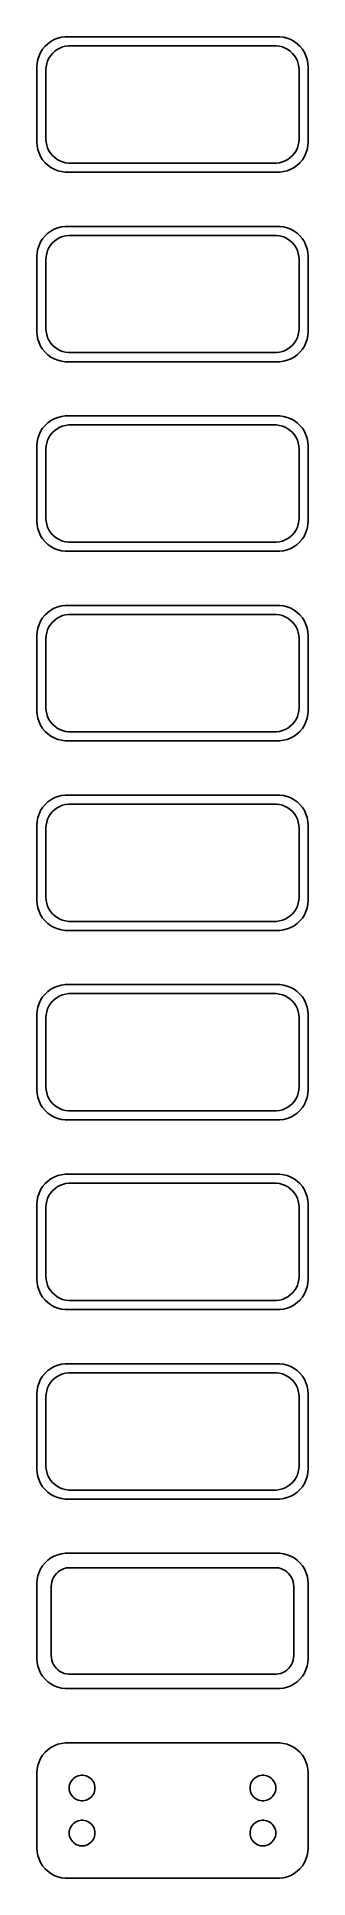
# Model space of a CAD drawing. Header units: metres. Extents: x -22 to 22, y 304 to 610.
import ezdxf

# ---------------------------------------------------------------- set-up
doc = ezdxf.new("R2010")
doc.units = ezdxf.units.M

msp = doc.modelspace()

# ---------------------------------------------------------------- linework, layer by layer
for p, q in [((-20.1791, 608.972), (-20.6871, 608.603)), ((-19.6289, 609.274), (-20.1791, 608.972)), ((-19.0451, 609.505), (-19.6289, 609.274)), ((-18.4369, 609.661), (-19.0451, 609.505)), ((-17.8139, 609.74), (-18.4369, 609.661)), ((17.8139, 609.74), (-17.8139, 609.74)), ((18.4369, 609.661), (17.8139, 609.74)), ((19.0451, 609.505), (18.4369, 609.661)), ((19.6289, 609.274), (19.0451, 609.505)), ((20.1791, 608.972), (19.6289, 609.274)), ((20.6871, 608.603), (20.1791, 608.972)), ((-22.3429, 605.993), (-22.4606, 605.377)), ((-22.1489, 606.591), (-22.3429, 605.993)), ((-21.8815, 607.159), (-22.1489, 606.591)), ((-21.5451, 607.689), (-21.8815, 607.159)), ((-21.1448, 608.173), (-21.5451, 607.689)), ((-20.6871, 608.603), (-21.1448, 608.173)), ((-20.7191, 605.722), (-20.5052, 606.177)), ((-20.5052, 606.177), (-20.2361, 606.601)), ((-20.2361, 606.601), (-19.9159, 606.988)), ((-19.9159, 606.988), (-19.5497, 607.332)), ((-19.5497, 607.332), (-19.1433, 607.627)), ((-19.1433, 607.627), (-18.7031, 607.869)), ((-18.7031, 607.869), (-18.2361, 608.054)), ((-18.2361, 608.054), (-17.7495, 608.179)), ((-17.7495, 608.179), (-17.2512, 608.242)), ((-17.2512, 608.242), (17.2512, 608.242)), ((17.2512, 608.242), (17.7495, 608.179)), ((17.7495, 608.179), (18.2361, 608.054)), ((18.2361, 608.054), (18.7031, 607.869)), ((18.7031, 607.869), (19.1433, 607.627)), ((19.1433, 607.627), (19.5497, 607.332)), ((19.5497, 607.332), (19.9159, 606.988)), ((19.9159, 606.988), (20.2361, 606.601)), ((20.2361, 606.601), (20.5052, 606.177)), ((20.5052, 606.177), (20.7191, 605.722)), ((21.1448, 608.173), (20.6871, 608.603)), ((21.5451, 607.689), (21.1448, 608.173)), ((21.8815, 607.159), (21.5451, 607.689)), ((22.1489, 606.591), (21.8815, 607.159)), ((22.3429, 605.993), (22.1489, 606.591)), ((22.4606, 605.377), (22.3429, 605.993)), ((-22.4606, 605.377), (-22.5, 604.75)), ((-22.5, 604.75), (-22.5, 592.25)), ((-21, 604.25), (-20.9684, 604.751)), ((-21, 592.75), (-21, 604.25)), ((-20.9684, 604.751), (-20.8743, 605.245)), ((-20.8743, 605.245), (-20.7191, 605.722)), ((20.7191, 605.722), (20.8743, 605.245)), ((20.8743, 605.245), (20.9684, 604.751)), ((20.9684, 604.751), (21, 604.25)), ((21, 604.25), (21, 592.75)), ((22.5, 604.75), (22.4606, 605.377)), ((22.5, 592.25), (22.5, 604.75)), ((-22.5, 592.25), (-22.4606, 591.623)), ((-22.4606, 591.623), (-22.3429, 591.007)), ((-22.3429, 591.007), (-22.1489, 590.409)), ((-20.9684, 592.249), (-21, 592.75)), ((-20.8743, 591.755), (-20.9684, 592.249)), ((-20.7191, 591.278), (-20.8743, 591.755)), ((-20.5052, 590.823), (-20.7191, 591.278)), ((-20.2361, 590.399), (-20.5052, 590.823)), ((20.5052, 590.823), (20.2361, 590.399)), ((20.7191, 591.278), (20.5052, 590.823)), ((20.8743, 591.755), (20.7191, 591.278)), ((20.9684, 592.249), (20.8743, 591.755)), ((21, 592.75), (20.9684, 592.249)), ((22.1489, 590.409), (22.3429, 591.007)), ((22.3429, 591.007), (22.4606, 591.623)), ((22.4606, 591.623), (22.5, 592.25)), ((-22.1489, 590.409), (-21.8815, 589.841)), ((-21.8815, 589.841), (-21.5451, 589.311)), ((-21.5451, 589.311), (-21.1448, 588.827)), ((-21.1448, 588.827), (-20.6871, 588.397)), ((-20.6871, 588.397), (-20.1791, 588.028)), ((-19.9159, 590.012), (-20.2361, 590.399)), ((-20.1791, 588.028), (-19.6289, 587.726)), ((-19.5497, 589.668), (-19.9159, 590.012)), ((-19.6289, 587.726), (-19.0451, 587.495)), ((-19.1433, 589.373), (-19.5497, 589.668)), ((-18.7031, 589.131), (-19.1433, 589.373)), ((-19.0451, 587.495), (-18.4369, 587.339)), ((-18.2361, 588.946), (-18.7031, 589.131)), ((-17.7495, 588.821), (-18.2361, 588.946)), ((-17.2512, 588.758), (-17.7495, 588.821)), ((17.2512, 588.758), (-17.2512, 588.758)), ((17.7495, 588.821), (17.2512, 588.758)), ((18.2361, 588.946), (17.7495, 588.821)), ((18.7031, 589.131), (18.2361, 588.946)), ((18.4369, 587.339), (19.0451, 587.495)), ((19.1433, 589.373), (18.7031, 589.131)), ((19.0451, 587.495), (19.6289, 587.726)), ((19.5497, 589.668), (19.1433, 589.373)), ((19.9159, 590.012), (19.5497, 589.668)), ((19.6289, 587.726), (20.1791, 588.028)), ((20.2361, 590.399), (19.9159, 590.012)), ((20.1791, 588.028), (20.6871, 588.397)), ((20.6871, 588.397), (21.1448, 588.827)), ((21.1448, 588.827), (21.5451, 589.311)), ((21.5451, 589.311), (21.8815, 589.841)), ((21.8815, 589.841), (22.1489, 590.409)), ((-18.4369, 587.339), (-17.8139, 587.26)), ((-17.8139, 587.26), (17.8139, 587.26)), ((17.8139, 587.26), (18.4369, 587.339)), ((-21.8815, 575.659), (-22.1489, 575.091)), ((-21.5451, 576.189), (-21.8815, 575.659)), ((-21.1448, 576.673), (-21.5451, 576.189)), ((-20.6871, 577.103), (-21.1448, 576.673)), ((-20.1791, 577.472), (-20.6871, 577.103)), ((-20.2361, 575.101), (-19.9159, 575.488)), ((-19.6289, 577.774), (-20.1791, 577.472)), ((-19.9159, 575.488), (-19.5497, 575.832)), ((-19.0451, 578.005), (-19.6289, 577.774)), ((-19.5497, 575.832), (-19.1433, 576.127)), ((-19.1433, 576.127), (-18.7031, 576.369)), ((-18.4369, 578.161), (-19.0451, 578.005)), ((-18.7031, 576.369), (-18.2361, 576.554)), ((-17.8139, 578.24), (-18.4369, 578.161)), ((-18.2361, 576.554), (-17.7495, 576.679)), ((17.8139, 578.24), (-17.8139, 578.24)), ((-17.7495, 576.679), (-17.2512, 576.742)), ((-17.2512, 576.742), (17.2512, 576.742)), ((17.2512, 576.742), (17.7495, 576.679)), ((17.7495, 576.679), (18.2361, 576.554)), ((18.4369, 578.161), (17.8139, 578.24)), ((18.2361, 576.554), (18.7031, 576.369)), ((19.0451, 578.005), (18.4369, 578.161)), ((18.7031, 576.369), (19.1433, 576.127)), ((19.6289, 577.774), (19.0451, 578.005)), ((19.1433, 576.127), (19.5497, 575.832)), ((19.5497, 575.832), (19.9159, 575.488)), ((20.1791, 577.472), (19.6289, 577.774)), ((19.9159, 575.488), (20.2361, 575.101)), ((20.6871, 577.103), (20.1791, 577.472)), ((21.1448, 576.673), (20.6871, 577.103)), ((21.5451, 576.189), (21.1448, 576.673)), ((21.8815, 575.659), (21.5451, 576.189)), ((22.1489, 575.091), (21.8815, 575.659)), ((-22.4606, 573.877), (-22.5, 573.25)), ((-22.5, 573.25), (-22.5, 560.75)), ((-22.3429, 574.493), (-22.4606, 573.877)), ((-22.1489, 575.091), (-22.3429, 574.493)), ((-21, 572.75), (-20.9684, 573.251)), ((-21, 561.25), (-21, 572.75)), ((-20.9684, 573.251), (-20.8743, 573.745)), ((-20.8743, 573.745), (-20.7191, 574.222)), ((-20.7191, 574.222), (-20.5052, 574.677)), ((-20.5052, 574.677), (-20.2361, 575.101)), ((20.2361, 575.101), (20.5052, 574.677)), ((20.5052, 574.677), (20.7191, 574.222)), ((20.7191, 574.222), (20.8743, 573.745)), ((20.8743, 573.745), (20.9684, 573.251)), ((20.9684, 573.251), (21, 572.75)), ((21, 572.75), (21, 561.25)), ((22.3429, 574.493), (22.1489, 575.091)), ((22.4606, 573.877), (22.3429, 574.493)), ((22.5, 573.25), (22.4606, 573.877)), ((22.5, 560.75), (22.5, 573.25)), ((-22.5, 560.75), (-22.4606, 560.123)), ((-22.4606, 560.123), (-22.3429, 559.507)), ((-20.9684, 560.749), (-21, 561.25)), ((-20.8743, 560.255), (-20.9684, 560.749)), ((-20.7191, 559.778), (-20.8743, 560.255)), ((20.8743, 560.255), (20.7191, 559.778)), ((20.9684, 560.749), (20.8743, 560.255)), ((21, 561.25), (20.9684, 560.749)), ((22.3429, 559.507), (22.4606, 560.123)), ((22.4606, 560.123), (22.5, 560.75)), ((-22.3429, 559.507), (-22.1489, 558.909)), ((-22.1489, 558.909), (-21.8815, 558.341)), ((-21.8815, 558.341), (-21.5451, 557.811)), ((-21.5451, 557.811), (-21.1448, 557.327)), ((-21.1448, 557.327), (-20.6871, 556.897)), ((-20.5052, 559.323), (-20.7191, 559.778)), ((-20.6871, 556.897), (-20.1791, 556.528)), ((-20.2361, 558.899), (-20.5052, 559.323)), ((-19.9159, 558.512), (-20.2361, 558.899)), ((-19.5497, 558.168), (-19.9159, 558.512)), ((-19.1433, 557.873), (-19.5497, 558.168)), ((-18.7031, 557.631), (-19.1433, 557.873)), ((-18.2361, 557.446), (-18.7031, 557.631)), ((-17.7495, 557.321), (-18.2361, 557.446)), ((-17.2512, 557.258), (-17.7495, 557.321)), ((17.2512, 557.258), (-17.2512, 557.258)), ((17.7495, 557.321), (17.2512, 557.258)), ((18.2361, 557.446), (17.7495, 557.321)), ((18.7031, 557.631), (18.2361, 557.446)), ((19.1433, 557.873), (18.7031, 557.631)), ((19.5497, 558.168), (19.1433, 557.873)), ((19.9159, 558.512), (19.5497, 558.168)), ((20.2361, 558.899), (19.9159, 558.512)), ((20.1791, 556.528), (20.6871, 556.897)), ((20.5052, 559.323), (20.2361, 558.899)), ((20.7191, 559.778), (20.5052, 559.323)), ((20.6871, 556.897), (21.1448, 557.327)), ((21.1448, 557.327), (21.5451, 557.811)), ((21.5451, 557.811), (21.8815, 558.341)), ((21.8815, 558.341), (22.1489, 558.909)), ((22.1489, 558.909), (22.3429, 559.507)), ((-20.1791, 556.528), (-19.6289, 556.226)), ((-19.6289, 556.226), (-19.0451, 555.995)), ((-19.0451, 555.995), (-18.4369, 555.839)), ((-18.4369, 555.839), (-17.8139, 555.76)), ((-17.8139, 555.76), (17.8139, 555.76)), ((17.8139, 555.76), (18.4369, 555.839)), ((18.4369, 555.839), (19.0451, 555.995)), ((19.0451, 555.995), (19.6289, 556.226)), ((19.6289, 556.226), (20.1791, 556.528)), ((-21.5451, 544.689), (-21.8815, 544.159)), ((-21.1448, 545.173), (-21.5451, 544.689)), ((-20.6871, 545.603), (-21.1448, 545.173)), ((-20.1791, 545.972), (-20.6871, 545.603)), ((-19.6289, 546.274), (-20.1791, 545.972)), ((-19.0451, 546.505), (-19.6289, 546.274)), ((-19.1433, 544.627), (-18.7031, 544.869)), ((-18.4369, 546.661), (-19.0451, 546.505)), ((-18.7031, 544.869), (-18.2361, 545.054)), ((-17.8139, 546.74), (-18.4369, 546.661)), ((-18.2361, 545.054), (-17.7495, 545.179)), ((17.8139, 546.74), (-17.8139, 546.74)), ((-17.7495, 545.179), (-17.2512, 545.242)), ((-17.2512, 545.242), (17.2512, 545.242)), ((17.2512, 545.242), (17.7495, 545.179)), ((17.7495, 545.179), (18.2361, 545.054)), ((18.4369, 546.661), (17.8139, 546.74)), ((18.2361, 545.054), (18.7031, 544.869)), ((19.0451, 546.505), (18.4369, 546.661)), ((18.7031, 544.869), (19.1433, 544.627)), ((19.6289, 546.274), (19.0451, 546.505)), ((20.1791, 545.972), (19.6289, 546.274)), ((20.6871, 545.603), (20.1791, 545.972)), ((21.1448, 545.173), (20.6871, 545.603)), ((21.5451, 544.689), (21.1448, 545.173)), ((21.8815, 544.159), (21.5451, 544.689)), ((-22.4606, 542.377), (-22.5, 541.75)), ((-22.5, 541.75), (-22.5, 529.25)), ((-22.3429, 542.993), (-22.4606, 542.377)), ((-22.1489, 543.591), (-22.3429, 542.993)), ((-21.8815, 544.159), (-22.1489, 543.591)), ((-21, 541.25), (-20.9684, 541.751)), ((-20.9684, 541.751), (-20.8743, 542.245)), ((-20.8743, 542.245), (-20.7191, 542.722)), ((-20.7191, 542.722), (-20.5052, 543.177)), ((-20.5052, 543.177), (-20.2361, 543.601)), ((-20.2361, 543.601), (-19.9159, 543.988)), ((-19.9159, 543.988), (-19.5497, 544.332)), ((-19.5497, 544.332), (-19.1433, 544.627)), ((19.1433, 544.627), (19.5497, 544.332)), ((19.5497, 544.332), (19.9159, 543.988)), ((19.9159, 543.988), (20.2361, 543.601)), ((20.2361, 543.601), (20.5052, 543.177)), ((20.5052, 543.177), (20.7191, 542.722)), ((20.7191, 542.722), (20.8743, 542.245)), ((20.8743, 542.245), (20.9684, 541.751)), ((20.9684, 541.751), (21, 541.25)), ((22.1489, 543.591), (21.8815, 544.159)), ((22.3429, 542.993), (22.1489, 543.591)), ((22.4606, 542.377), (22.3429, 542.993)), ((22.5, 541.75), (22.4606, 542.377)), ((22.5, 529.25), (22.5, 541.75)), ((-21, 529.75), (-21, 541.25)), ((21, 541.25), (21, 529.75)), ((-20.9684, 529.249), (-21, 529.75)), ((21, 529.75), (20.9684, 529.249)), ((-22.5, 529.25), (-22.4606, 528.623)), ((-22.4606, 528.623), (-22.3429, 528.007)), ((-22.3429, 528.007), (-22.1489, 527.409)), ((-22.1489, 527.409), (-21.8815, 526.841)), ((-21.8815, 526.841), (-21.5451, 526.311)), ((-21.5451, 526.311), (-21.1448, 525.827)), ((-20.8743, 528.755), (-20.9684, 529.249)), ((-20.7191, 528.278), (-20.8743, 528.755)), ((-20.5052, 527.823), (-20.7191, 528.278)), ((-20.2361, 527.399), (-20.5052, 527.823)), ((-19.9159, 527.012), (-20.2361, 527.399)), ((-19.5497, 526.668), (-19.9159, 527.012)), ((-19.1433, 526.373), (-19.5497, 526.668)), ((-18.7031, 526.131), (-19.1433, 526.373)), ((19.1433, 526.373), (18.7031, 526.131)), ((19.5497, 526.668), (19.1433, 526.373)), ((19.9159, 527.012), (19.5497, 526.668)), ((20.2361, 527.399), (19.9159, 527.012)), ((20.5052, 527.823), (20.2361, 527.399)), ((20.7191, 528.278), (20.5052, 527.823)), ((20.8743, 528.755), (20.7191, 528.278)), ((20.9684, 529.249), (20.8743, 528.755)), ((21.1448, 525.827), (21.5451, 526.311)), ((21.5451, 526.311), (21.8815, 526.841)), ((21.8815, 526.841), (22.1489, 527.409)), ((22.1489, 527.409), (22.3429, 528.007)), ((22.3429, 528.007), (22.4606, 528.623)), ((22.4606, 528.623), (22.5, 529.25)), ((-21.1448, 525.827), (-20.6871, 525.397)), ((-20.6871, 525.397), (-20.1791, 525.028)), ((-20.1791, 525.028), (-19.6289, 524.726)), ((-19.6289, 524.726), (-19.0451, 524.495)), ((-19.0451, 524.495), (-18.4369, 524.339)), ((-18.2361, 525.946), (-18.7031, 526.131)), ((-18.4369, 524.339), (-17.8139, 524.26)), ((-17.7495, 525.821), (-18.2361, 525.946)), ((-17.8139, 524.26), (17.8139, 524.26)), ((-17.2512, 525.758), (-17.7495, 525.821)), ((17.2512, 525.758), (-17.2512, 525.758)), ((17.7495, 525.821), (17.2512, 525.758)), ((18.2361, 525.946), (17.7495, 525.821)), ((17.8139, 524.26), (18.4369, 524.339)), ((18.7031, 526.131), (18.2361, 525.946)), ((18.4369, 524.339), (19.0451, 524.495)), ((19.0451, 524.495), (19.6289, 524.726)), ((19.6289, 524.726), (20.1791, 525.028)), ((20.1791, 525.028), (20.6871, 525.397)), ((20.6871, 525.397), (21.1448, 525.827)), ((-20.6871, 514.103), (-21.1448, 513.673)), ((-20.1791, 514.472), (-20.6871, 514.103)), ((-19.6289, 514.774), (-20.1791, 514.472)), ((-19.0451, 515.005), (-19.6289, 514.774)), ((-18.4369, 515.161), (-19.0451, 515.005)), ((-17.8139, 515.24), (-18.4369, 515.161)), ((17.8139, 515.24), (-17.8139, 515.24)), ((18.4369, 515.161), (17.8139, 515.24)), ((19.0451, 515.005), (18.4369, 515.161)), ((19.6289, 514.774), (19.0451, 515.005)), ((20.1791, 514.472), (19.6289, 514.774)), ((20.6871, 514.103), (20.1791, 514.472)), ((21.1448, 513.673), (20.6871, 514.103)), ((-22.3429, 511.493), (-22.4606, 510.877)), ((-22.1489, 512.091), (-22.3429, 511.493)), ((-21.8815, 512.659), (-22.1489, 512.091)), ((-21.5451, 513.189), (-21.8815, 512.659)), ((-21.1448, 513.673), (-21.5451, 513.189)), ((-20.8743, 510.745), (-20.7191, 511.222)), ((-20.7191, 511.222), (-20.5052, 511.677)), ((-20.5052, 511.677), (-20.2361, 512.101)), ((-20.2361, 512.101), (-19.9159, 512.488)), ((-19.9159, 512.488), (-19.5497, 512.832)), ((-19.5497, 512.832), (-19.1433, 513.127)), ((-19.1433, 513.127), (-18.7031, 513.369)), ((-18.7031, 513.369), (-18.2361, 513.554)), ((-18.2361, 513.554), (-17.7495, 513.679)), ((-17.7495, 513.679), (-17.2512, 513.742)), ((-17.2512, 513.742), (17.2512, 513.742)), ((17.2512, 513.742), (17.7495, 513.679)), ((17.7495, 513.679), (18.2361, 513.554)), ((18.2361, 513.554), (18.7031, 513.369)), ((18.7031, 513.369), (19.1433, 513.127)), ((19.1433, 513.127), (19.5497, 512.832)), ((19.5497, 512.832), (19.9159, 512.488)), ((19.9159, 512.488), (20.2361, 512.101)), ((20.2361, 512.101), (20.5052, 511.677)), ((20.5052, 511.677), (20.7191, 511.222)), ((20.7191, 511.222), (20.8743, 510.745)), ((21.5451, 513.189), (21.1448, 513.673)), ((21.8815, 512.659), (21.5451, 513.189)), ((22.1489, 512.091), (21.8815, 512.659)), ((22.3429, 511.493), (22.1489, 512.091)), ((22.4606, 510.877), (22.3429, 511.493)), ((-22.4606, 510.877), (-22.5, 510.25)), ((-22.5, 510.25), (-22.5, 497.75)), ((-21, 509.75), (-20.9684, 510.251)), ((-21, 498.25), (-21, 509.75)), ((-20.9684, 510.251), (-20.8743, 510.745)), ((20.8743, 510.745), (20.9684, 510.251)), ((20.9684, 510.251), (21, 509.75)), ((21, 509.75), (21, 498.25)), ((22.5, 510.25), (22.4606, 510.877)), ((22.5, 497.75), (22.5, 510.25)), ((-22.5, 497.75), (-22.4606, 497.123)), ((-22.4606, 497.123), (-22.3429, 496.507)), ((-22.3429, 496.507), (-22.1489, 495.909)), ((-22.1489, 495.909), (-21.8815, 495.341)), ((-20.9684, 497.749), (-21, 498.25)), ((-20.8743, 497.255), (-20.9684, 497.749)), ((-20.7191, 496.778), (-20.8743, 497.255)), ((-20.5052, 496.323), (-20.7191, 496.778)), ((-20.2361, 495.899), (-20.5052, 496.323)), ((-19.9159, 495.512), (-20.2361, 495.899)), ((20.2361, 495.899), (19.9159, 495.512)), ((20.5052, 496.323), (20.2361, 495.899)), ((20.7191, 496.778), (20.5052, 496.323)), ((20.8743, 497.255), (20.7191, 496.778)), ((20.9684, 497.749), (20.8743, 497.255)), ((21, 498.25), (20.9684, 497.749)), ((21.8815, 495.341), (22.1489, 495.909)), ((22.1489, 495.909), (22.3429, 496.507)), ((22.3429, 496.507), (22.4606, 497.123)), ((22.4606, 497.123), (22.5, 497.75)), ((-21.8815, 495.341), (-21.5451, 494.811)), ((-21.5451, 494.811), (-21.1448, 494.327)), ((-21.1448, 494.327), (-20.6871, 493.897)), ((-20.6871, 493.897), (-20.1791, 493.528)), ((-20.1791, 493.528), (-19.6289, 493.226)), ((-19.5497, 495.168), (-19.9159, 495.512)), ((-19.6289, 493.226), (-19.0451, 492.995)), ((-19.1433, 494.873), (-19.5497, 495.168)), ((-18.7031, 494.631), (-19.1433, 494.873)), ((-19.0451, 492.995), (-18.4369, 492.839)), ((-18.2361, 494.446), (-18.7031, 494.631)), ((-18.4369, 492.839), (-17.8139, 492.76)), ((-17.7495, 494.321), (-18.2361, 494.446)), ((-17.8139, 492.76), (17.8139, 492.76)), ((-17.2512, 494.258), (-17.7495, 494.321)), ((17.2512, 494.258), (-17.2512, 494.258)), ((17.7495, 494.321), (17.2512, 494.258)), ((18.2361, 494.446), (17.7495, 494.321)), ((17.8139, 492.76), (18.4369, 492.839)), ((18.7031, 494.631), (18.2361, 494.446)), ((18.4369, 492.839), (19.0451, 492.995)), ((19.1433, 494.873), (18.7031, 494.631)), ((19.0451, 492.995), (19.6289, 493.226)), ((19.5497, 495.168), (19.1433, 494.873)), ((19.9159, 495.512), (19.5497, 495.168)), ((19.6289, 493.226), (20.1791, 493.528)), ((20.1791, 493.528), (20.6871, 493.897)), ((20.6871, 493.897), (21.1448, 494.327)), ((21.1448, 494.327), (21.5451, 494.811)), ((21.5451, 494.811), (21.8815, 495.341)), ((-19.0451, 483.505), (-19.6289, 483.274)), ((-18.4369, 483.661), (-19.0451, 483.505)), ((-17.8139, 483.74), (-18.4369, 483.661)), ((17.8139, 483.74), (-17.8139, 483.74)), ((18.4369, 483.661), (17.8139, 483.74)), ((19.0451, 483.505), (18.4369, 483.661)), ((19.6289, 483.274), (19.0451, 483.505)), ((-22.1489, 480.591), (-22.3429, 479.993)), ((-21.8815, 481.159), (-22.1489, 480.591)), ((-21.5451, 481.689), (-21.8815, 481.159)), ((-21.1448, 482.173), (-21.5451, 481.689)), ((-20.6871, 482.603), (-21.1448, 482.173)), ((-20.1791, 482.972), (-20.6871, 482.603)), ((-20.5052, 480.177), (-20.2361, 480.601)), ((-20.2361, 480.601), (-19.9159, 480.988)), ((-19.6289, 483.274), (-20.1791, 482.972)), ((-19.9159, 480.988), (-19.5497, 481.332)), ((-19.5497, 481.332), (-19.1433, 481.627)), ((-19.1433, 481.627), (-18.7031, 481.869)), ((-18.7031, 481.869), (-18.2361, 482.054)), ((-18.2361, 482.054), (-17.7495, 482.179)), ((-17.7495, 482.179), (-17.2512, 482.242)), ((-17.2512, 482.242), (17.2512, 482.242)), ((17.2512, 482.242), (17.7495, 482.179)), ((17.7495, 482.179), (18.2361, 482.054)), ((18.2361, 482.054), (18.7031, 481.869)), ((18.7031, 481.869), (19.1433, 481.627)), ((19.1433, 481.627), (19.5497, 481.332)), ((19.5497, 481.332), (19.9159, 480.988)), ((20.1791, 482.972), (19.6289, 483.274)), ((19.9159, 480.988), (20.2361, 480.601)), ((20.6871, 482.603), (20.1791, 482.972)), ((20.2361, 480.601), (20.5052, 480.177)), ((21.1448, 482.173), (20.6871, 482.603)), ((21.5451, 481.689), (21.1448, 482.173)), ((21.8815, 481.159), (21.5451, 481.689)), ((22.1489, 480.591), (21.8815, 481.159)), ((22.3429, 479.993), (22.1489, 480.591)), ((-22.4606, 479.377), (-22.5, 478.75)), ((-22.5, 478.75), (-22.5, 466.25)), ((-22.3429, 479.993), (-22.4606, 479.377)), ((-21, 478.25), (-20.9684, 478.751)), ((-21, 466.75), (-21, 478.25)), ((-20.9684, 478.751), (-20.8743, 479.245)), ((-20.8743, 479.245), (-20.7191, 479.722)), ((-20.7191, 479.722), (-20.5052, 480.177)), ((20.5052, 480.177), (20.7191, 479.722)), ((20.7191, 479.722), (20.8743, 479.245)), ((20.8743, 479.245), (20.9684, 478.751)), ((20.9684, 478.751), (21, 478.25)), ((21, 478.25), (21, 466.75)), ((22.4606, 479.377), (22.3429, 479.993)), ((22.5, 478.75), (22.4606, 479.377)), ((22.5, 466.25), (22.5, 478.75)), ((-22.5, 466.25), (-22.4606, 465.623)), ((-22.4606, 465.623), (-22.3429, 465.007)), ((-20.9684, 466.249), (-21, 466.75)), ((-20.8743, 465.755), (-20.9684, 466.249)), ((-20.7191, 465.278), (-20.8743, 465.755)), ((-20.5052, 464.823), (-20.7191, 465.278)), ((20.7191, 465.278), (20.5052, 464.823)), ((20.8743, 465.755), (20.7191, 465.278)), ((20.9684, 466.249), (20.8743, 465.755)), ((21, 466.75), (20.9684, 466.249)), ((22.3429, 465.007), (22.4606, 465.623)), ((22.4606, 465.623), (22.5, 466.25)), ((-22.3429, 465.007), (-22.1489, 464.409)), ((-22.1489, 464.409), (-21.8815, 463.841)), ((-21.8815, 463.841), (-21.5451, 463.311)), ((-21.5451, 463.311), (-21.1448, 462.827)), ((-21.1448, 462.827), (-20.6871, 462.397)), ((-20.6871, 462.397), (-20.1791, 462.028)), ((-20.2361, 464.399), (-20.5052, 464.823)), ((-19.9159, 464.012), (-20.2361, 464.399)), ((-19.5497, 463.668), (-19.9159, 464.012)), ((-19.1433, 463.373), (-19.5497, 463.668)), ((-18.7031, 463.131), (-19.1433, 463.373)), ((-18.2361, 462.946), (-18.7031, 463.131)), ((-17.7495, 462.821), (-18.2361, 462.946)), ((-17.2512, 462.758), (-17.7495, 462.821)), ((17.2512, 462.758), (-17.2512, 462.758)), ((17.7495, 462.821), (17.2512, 462.758)), ((18.2361, 462.946), (17.7495, 462.821)), ((18.7031, 463.131), (18.2361, 462.946)), ((19.1433, 463.373), (18.7031, 463.131)), ((19.5497, 463.668), (19.1433, 463.373)), ((19.9159, 464.012), (19.5497, 463.668)), ((20.2361, 464.399), (19.9159, 464.012)), ((20.1791, 462.028), (20.6871, 462.397)), ((20.5052, 464.823), (20.2361, 464.399)), ((20.6871, 462.397), (21.1448, 462.827)), ((21.1448, 462.827), (21.5451, 463.311)), ((21.5451, 463.311), (21.8815, 463.841)), ((21.8815, 463.841), (22.1489, 464.409)), ((22.1489, 464.409), (22.3429, 465.007)), ((-20.1791, 462.028), (-19.6289, 461.726)), ((-19.6289, 461.726), (-19.0451, 461.495)), ((-19.0451, 461.495), (-18.4369, 461.339)), ((-18.4369, 461.339), (-17.8139, 461.26)), ((-17.8139, 461.26), (17.8139, 461.26)), ((17.8139, 461.26), (18.4369, 461.339)), ((18.4369, 461.339), (19.0451, 461.495)), ((19.0451, 461.495), (19.6289, 461.726)), ((19.6289, 461.726), (20.1791, 462.028)), ((-21.5451, 450.189), (-21.8815, 449.659)), ((-21.1448, 450.673), (-21.5451, 450.189)), ((-20.6871, 451.103), (-21.1448, 450.673)), ((-20.1791, 451.472), (-20.6871, 451.103)), ((-19.6289, 451.774), (-20.1791, 451.472)), ((-19.9159, 449.488), (-19.5497, 449.832)), ((-19.0451, 452.005), (-19.6289, 451.774)), ((-19.5497, 449.832), (-19.1433, 450.127)), ((-19.1433, 450.127), (-18.7031, 450.369)), ((-18.4369, 452.161), (-19.0451, 452.005)), ((-18.7031, 450.369), (-18.2361, 450.554)), ((-17.8139, 452.24), (-18.4369, 452.161)), ((-18.2361, 450.554), (-17.7495, 450.679)), ((17.8139, 452.24), (-17.8139, 452.24)), ((-17.7495, 450.679), (-17.2512, 450.742)), ((-17.2512, 450.742), (17.2512, 450.742)), ((17.2512, 450.742), (17.7495, 450.679)), ((17.7495, 450.679), (18.2361, 450.554)), ((18.4369, 452.161), (17.8139, 452.24)), ((18.2361, 450.554), (18.7031, 450.369)), ((19.0451, 452.005), (18.4369, 452.161)), ((18.7031, 450.369), (19.1433, 450.127)), ((19.6289, 451.774), (19.0451, 452.005)), ((19.1433, 450.127), (19.5497, 449.832)), ((19.5497, 449.832), (19.9159, 449.488)), ((20.1791, 451.472), (19.6289, 451.774)), ((20.6871, 451.103), (20.1791, 451.472)), ((21.1448, 450.673), (20.6871, 451.103)), ((21.5451, 450.189), (21.1448, 450.673)), ((21.8815, 449.659), (21.5451, 450.189)), ((-22.4606, 447.877), (-22.5, 447.25)), ((-22.5, 447.25), (-22.5, 434.75)), ((-22.3429, 448.493), (-22.4606, 447.877)), ((-22.1489, 449.091), (-22.3429, 448.493)), ((-21.8815, 449.659), (-22.1489, 449.091)), ((-21, 446.75), (-20.9684, 447.251)), ((-21, 435.25), (-21, 446.75)), ((-20.9684, 447.251), (-20.8743, 447.745)), ((-20.8743, 447.745), (-20.7191, 448.222)), ((-20.7191, 448.222), (-20.5052, 448.677)), ((-20.5052, 448.677), (-20.2361, 449.101)), ((-20.2361, 449.101), (-19.9159, 449.488)), ((19.9159, 449.488), (20.2361, 449.101)), ((20.2361, 449.101), (20.5052, 448.677)), ((20.5052, 448.677), (20.7191, 448.222)), ((20.7191, 448.222), (20.8743, 447.745)), ((20.8743, 447.745), (20.9684, 447.251)), ((20.9684, 447.251), (21, 446.75)), ((21, 446.75), (21, 435.25)), ((22.1489, 449.091), (21.8815, 449.659)), ((22.3429, 448.493), (22.1489, 449.091)), ((22.4606, 447.877), (22.3429, 448.493)), ((22.5, 447.25), (22.4606, 447.877)), ((22.5, 434.75), (22.5, 447.25)), ((-22.5, 434.75), (-22.4606, 434.123)), ((-20.9684, 434.749), (-21, 435.25)), ((-20.8743, 434.255), (-20.9684, 434.749)), ((20.9684, 434.749), (20.8743, 434.255)), ((21, 435.25), (20.9684, 434.749)), ((22.4606, 434.123), (22.5, 434.75)), ((-22.4606, 434.123), (-22.3429, 433.507)), ((-22.3429, 433.507), (-22.1489, 432.909)), ((-22.1489, 432.909), (-21.8815, 432.341)), ((-21.8815, 432.341), (-21.5451, 431.811)), ((-21.5451, 431.811), (-21.1448, 431.327)), ((-20.7191, 433.778), (-20.8743, 434.255)), ((-20.5052, 433.323), (-20.7191, 433.778)), ((-20.2361, 432.899), (-20.5052, 433.323)), ((-19.9159, 432.512), (-20.2361, 432.899)), ((-19.5497, 432.168), (-19.9159, 432.512)), ((-19.1433, 431.873), (-19.5497, 432.168)), ((-18.7031, 431.631), (-19.1433, 431.873)), ((-18.2361, 431.446), (-18.7031, 431.631)), ((-17.7495, 431.321), (-18.2361, 431.446)), ((18.2361, 431.446), (17.7495, 431.321)), ((18.7031, 431.631), (18.2361, 431.446)), ((19.1433, 431.873), (18.7031, 431.631)), ((19.5497, 432.168), (19.1433, 431.873)), ((19.9159, 432.512), (19.5497, 432.168)), ((20.2361, 432.899), (19.9159, 432.512)), ((20.5052, 433.323), (20.2361, 432.899)), ((20.7191, 433.778), (20.5052, 433.323)), ((20.8743, 434.255), (20.7191, 433.778)), ((21.1448, 431.327), (21.5451, 431.811)), ((21.5451, 431.811), (21.8815, 432.341)), ((21.8815, 432.341), (22.1489, 432.909)), ((22.1489, 432.909), (22.3429, 433.507)), ((22.3429, 433.507), (22.4606, 434.123)), ((-21.1448, 431.327), (-20.6871, 430.897)), ((-20.6871, 430.897), (-20.1791, 430.528)), ((-20.1791, 430.528), (-19.6289, 430.226)), ((-19.6289, 430.226), (-19.0451, 429.995)), ((-19.0451, 429.995), (-18.4369, 429.839)), ((-18.4369, 429.839), (-17.8139, 429.76)), ((-17.8139, 429.76), (17.8139, 429.76)), ((-17.2512, 431.258), (-17.7495, 431.321)), ((17.2512, 431.258), (-17.2512, 431.258)), ((17.7495, 431.321), (17.2512, 431.258)), ((17.8139, 429.76), (18.4369, 429.839)), ((18.4369, 429.839), (19.0451, 429.995)), ((19.0451, 429.995), (19.6289, 430.226)), ((19.6289, 430.226), (20.1791, 430.528)), ((20.1791, 430.528), (20.6871, 430.897)), ((20.6871, 430.897), (21.1448, 431.327)), ((-20.6871, 419.603), (-21.1448, 419.173)), ((-20.1791, 419.972), (-20.6871, 419.603)), ((-19.6289, 420.274), (-20.1791, 419.972)), ((-19.0451, 420.505), (-19.6289, 420.274)), ((-18.4369, 420.661), (-19.0451, 420.505)), ((-17.8139, 420.74), (-18.4369, 420.661)), ((17.8139, 420.74), (-17.8139, 420.74)), ((-17.7495, 419.179), (-17.2512, 419.242)), ((-17.2512, 419.242), (17.2512, 419.242)), ((17.2512, 419.242), (17.7495, 419.179)), ((18.4369, 420.661), (17.8139, 420.74)), ((19.0451, 420.505), (18.4369, 420.661)), ((19.6289, 420.274), (19.0451, 420.505)), ((20.1791, 419.972), (19.6289, 420.274)), ((20.6871, 419.603), (20.1791, 419.972)), ((21.1448, 419.173), (20.6871, 419.603)), ((-22.4606, 416.377), (-22.5, 415.75)), ((-22.3429, 416.993), (-22.4606, 416.377)), ((-22.1489, 417.591), (-22.3429, 416.993)), ((-21.8815, 418.159), (-22.1489, 417.591)), ((-21.5451, 418.689), (-21.8815, 418.159)), ((-21.1448, 419.173), (-21.5451, 418.689)), ((-20.9684, 415.751), (-20.8743, 416.245)), ((-20.8743, 416.245), (-20.7191, 416.722)), ((-20.7191, 416.722), (-20.5052, 417.177)), ((-20.5052, 417.177), (-20.2361, 417.601)), ((-20.2361, 417.601), (-19.9159, 417.988)), ((-19.9159, 417.988), (-19.5497, 418.332)), ((-19.5497, 418.332), (-19.1433, 418.627)), ((-19.1433, 418.627), (-18.7031, 418.869)), ((-18.7031, 418.869), (-18.2361, 419.054)), ((-18.2361, 419.054), (-17.7495, 419.179)), ((17.7495, 419.179), (18.2361, 419.054)), ((18.2361, 419.054), (18.7031, 418.869)), ((18.7031, 418.869), (19.1433, 418.627)), ((19.1433, 418.627), (19.5497, 418.332)), ((19.5497, 418.332), (19.9159, 417.988)), ((19.9159, 417.988), (20.2361, 417.601)), ((20.2361, 417.601), (20.5052, 417.177)), ((20.5052, 417.177), (20.7191, 416.722)), ((20.7191, 416.722), (20.8743, 416.245)), ((20.8743, 416.245), (20.9684, 415.751)), ((21.5451, 418.689), (21.1448, 419.173)), ((21.8815, 418.159), (21.5451, 418.689)), ((22.1489, 417.591), (21.8815, 418.159)), ((22.3429, 416.993), (22.1489, 417.591)), ((22.4606, 416.377), (22.3429, 416.993)), ((22.5, 415.75), (22.4606, 416.377)), ((-22.5, 415.75), (-22.5, 403.25)), ((-21, 415.25), (-20.9684, 415.751)), ((-21, 403.75), (-21, 415.25)), ((20.9684, 415.751), (21, 415.25)), ((21, 415.25), (21, 403.75)), ((22.5, 403.25), (22.5, 415.75)), ((-22.5, 403.25), (-22.4606, 402.623)), ((-22.4606, 402.623), (-22.3429, 402.007)), ((-22.3429, 402.007), (-22.1489, 401.409)), ((-22.1489, 401.409), (-21.8815, 400.841)), ((-21.8815, 400.841), (-21.5451, 400.311)), ((-20.9684, 403.249), (-21, 403.75)), ((-20.8743, 402.755), (-20.9684, 403.249)), ((-20.7191, 402.278), (-20.8743, 402.755)), ((-20.5052, 401.823), (-20.7191, 402.278)), ((-20.2361, 401.399), (-20.5052, 401.823)), ((-19.9159, 401.012), (-20.2361, 401.399)), ((-19.5497, 400.668), (-19.9159, 401.012)), ((19.9159, 401.012), (19.5497, 400.668)), ((20.2361, 401.399), (19.9159, 401.012)), ((20.5052, 401.823), (20.2361, 401.399)), ((20.7191, 402.278), (20.5052, 401.823)), ((20.8743, 402.755), (20.7191, 402.278)), ((20.9684, 403.249), (20.8743, 402.755)), ((21, 403.75), (20.9684, 403.249)), ((21.5451, 400.311), (21.8815, 400.841)), ((21.8815, 400.841), (22.1489, 401.409)), ((22.1489, 401.409), (22.3429, 402.007)), ((22.3429, 402.007), (22.4606, 402.623)), ((22.4606, 402.623), (22.5, 403.25)), ((-21.5451, 400.311), (-21.1448, 399.827)), ((-21.1448, 399.827), (-20.6871, 399.397)), ((-20.6871, 399.397), (-20.1791, 399.028)), ((-20.1791, 399.028), (-19.6289, 398.726)), ((-19.6289, 398.726), (-19.0451, 398.495)), ((-19.1433, 400.373), (-19.5497, 400.668)), ((-18.7031, 400.131), (-19.1433, 400.373)), ((-19.0451, 398.495), (-18.4369, 398.339)), ((-18.2361, 399.946), (-18.7031, 400.131)), ((-18.4369, 398.339), (-17.8139, 398.26)), ((-17.7495, 399.821), (-18.2361, 399.946)), ((-17.8139, 398.26), (17.8139, 398.26)), ((-17.2512, 399.758), (-17.7495, 399.821)), ((17.2512, 399.758), (-17.2512, 399.758)), ((17.7495, 399.821), (17.2512, 399.758)), ((18.2361, 399.946), (17.7495, 399.821)), ((17.8139, 398.26), (18.4369, 398.339)), ((18.7031, 400.131), (18.2361, 399.946)), ((18.4369, 398.339), (19.0451, 398.495)), ((19.1433, 400.373), (18.7031, 400.131)), ((19.0451, 398.495), (19.6289, 398.726)), ((19.5497, 400.668), (19.1433, 400.373)), ((19.6289, 398.726), (20.1791, 399.028)), ((20.1791, 399.028), (20.6871, 399.397)), ((20.6871, 399.397), (21.1448, 399.827)), ((21.1448, 399.827), (21.5451, 400.311)), ((-19.6289, 388.774), (-20.1791, 388.472)), ((-19.0451, 389.005), (-19.6289, 388.774)), ((-18.4369, 389.161), (-19.0451, 389.005)), ((-17.8139, 389.24), (-18.4369, 389.161)), ((17.8139, 389.24), (-17.8139, 389.24)), ((18.4369, 389.161), (17.8139, 389.24)), ((19.0451, 389.005), (18.4369, 389.161)), ((19.6289, 388.774), (19.0451, 389.005)), ((20.1791, 388.472), (19.6289, 388.774)), ((-22.1489, 386.091), (-22.3429, 385.493)), ((-21.8815, 386.659), (-22.1489, 386.091)), ((-21.5451, 387.189), (-21.8815, 386.659)), ((-21.1448, 387.673), (-21.5451, 387.189)), ((-20.6871, 388.103), (-21.1448, 387.673)), ((-20.7191, 385.222), (-20.5052, 385.677)), ((-20.1791, 388.472), (-20.6871, 388.103)), ((-20.5052, 385.677), (-20.2361, 386.101)), ((-20.2361, 386.101), (-19.9159, 386.488)), ((-19.9159, 386.488), (-19.5497, 386.832)), ((-19.5497, 386.832), (-19.1433, 387.127)), ((-19.1433, 387.127), (-18.7031, 387.369)), ((-18.7031, 387.369), (-18.2361, 387.554)), ((-18.2361, 387.554), (-17.7495, 387.679)), ((-17.7495, 387.679), (-17.2512, 387.742)), ((-17.2512, 387.742), (17.2512, 387.742)), ((17.2512, 387.742), (17.7495, 387.679)), ((17.7495, 387.679), (18.2361, 387.554)), ((18.2361, 387.554), (18.7031, 387.369)), ((18.7031, 387.369), (19.1433, 387.127)), ((19.1433, 387.127), (19.5497, 386.832)), ((19.5497, 386.832), (19.9159, 386.488)), ((19.9159, 386.488), (20.2361, 386.101)), ((20.6871, 388.103), (20.1791, 388.472)), ((20.2361, 386.101), (20.5052, 385.677)), ((20.5052, 385.677), (20.7191, 385.222)), ((21.1448, 387.673), (20.6871, 388.103)), ((21.5451, 387.189), (21.1448, 387.673)), ((21.8815, 386.659), (21.5451, 387.189)), ((22.1489, 386.091), (21.8815, 386.659)), ((22.3429, 385.493), (22.1489, 386.091)), ((-22.4606, 384.877), (-22.5, 384.25)), ((-22.5, 384.25), (-22.5, 371.75)), ((-22.3429, 385.493), (-22.4606, 384.877)), ((-21, 383.75), (-20.9684, 384.251)), ((-21, 372.25), (-21, 383.75)), ((-20.9684, 384.251), (-20.8743, 384.745)), ((-20.8743, 384.745), (-20.7191, 385.222)), ((20.7191, 385.222), (20.8743, 384.745)), ((20.8743, 384.745), (20.9684, 384.251)), ((20.9684, 384.251), (21, 383.75)), ((21, 383.75), (21, 372.25)), ((22.4606, 384.877), (22.3429, 385.493)), ((22.5, 384.25), (22.4606, 384.877)), ((22.5, 371.75), (22.5, 384.25)), ((-22.5, 371.75), (-22.4606, 371.123)), ((-22.4606, 371.123), (-22.3429, 370.507)), ((-22.3429, 370.507), (-22.1489, 369.909)), ((-20.9684, 371.749), (-21, 372.25)), ((-20.8743, 371.255), (-20.9684, 371.749)), ((-20.7191, 370.778), (-20.8743, 371.255)), ((-20.5052, 370.323), (-20.7191, 370.778)), ((-20.2361, 369.899), (-20.5052, 370.323)), ((20.5052, 370.323), (20.2361, 369.899)), ((20.7191, 370.778), (20.5052, 370.323)), ((20.8743, 371.255), (20.7191, 370.778)), ((20.9684, 371.749), (20.8743, 371.255)), ((21, 372.25), (20.9684, 371.749)), ((22.1489, 369.909), (22.3429, 370.507)), ((22.3429, 370.507), (22.4606, 371.123)), ((22.4606, 371.123), (22.5, 371.75)), ((-22.1489, 369.909), (-21.8815, 369.341)), ((-21.8815, 369.341), (-21.5451, 368.811)), ((-21.5451, 368.811), (-21.1448, 368.327)), ((-21.1448, 368.327), (-20.6871, 367.897)), ((-20.6871, 367.897), (-20.1791, 367.528)), ((-19.9159, 369.512), (-20.2361, 369.899)), ((-20.1791, 367.528), (-19.6289, 367.226)), ((-19.5497, 369.168), (-19.9159, 369.512)), ((-19.6289, 367.226), (-19.0451, 366.995)), ((-19.1433, 368.873), (-19.5497, 369.168)), ((-18.7031, 368.631), (-19.1433, 368.873)), ((-18.2361, 368.446), (-18.7031, 368.631)), ((-17.7495, 368.321), (-18.2361, 368.446)), ((-17.2512, 368.258), (-17.7495, 368.321)), ((17.2512, 368.258), (-17.2512, 368.258)), ((17.7495, 368.321), (17.2512, 368.258)), ((18.2361, 368.446), (17.7495, 368.321)), ((18.7031, 368.631), (18.2361, 368.446)), ((19.1433, 368.873), (18.7031, 368.631)), ((19.0451, 366.995), (19.6289, 367.226)), ((19.5497, 369.168), (19.1433, 368.873)), ((19.9159, 369.512), (19.5497, 369.168)), ((19.6289, 367.226), (20.1791, 367.528)), ((20.2361, 369.899), (19.9159, 369.512)), ((20.1791, 367.528), (20.6871, 367.897)), ((20.6871, 367.897), (21.1448, 368.327)), ((21.1448, 368.327), (21.5451, 368.811)), ((21.5451, 368.811), (21.8815, 369.341)), ((21.8815, 369.341), (22.1489, 369.909)), ((-19.0451, 366.995), (-18.4369, 366.839)), ((-18.4369, 366.839), (-17.8139, 366.76)), ((-17.8139, 366.76), (17.8139, 366.76)), ((17.8139, 366.76), (18.4369, 366.839)), ((18.4369, 366.839), (19.0451, 366.995)), ((-21.8815, 355.159), (-22.1489, 354.591)), ((-21.5451, 355.689), (-21.8815, 355.159)), ((-21.1448, 356.173), (-21.5451, 355.689)), ((-20.6871, 356.603), (-21.1448, 356.173)), ((-20.1791, 356.972), (-20.6871, 356.603)), ((-19.6289, 357.274), (-20.1791, 356.972)), ((-19.0451, 357.505), (-19.6289, 357.274)), ((-18.4369, 357.661), (-19.0451, 357.505)), ((-18.668, 354.878), (-18.3254, 355.067)), ((-17.8139, 357.74), (-18.4369, 357.661)), ((-18.3254, 355.067), (-17.9619, 355.211)), ((-17.9619, 355.211), (-17.5833, 355.308)), ((17.8139, 357.74), (-17.8139, 357.74)), ((-17.5833, 355.308), (-17.1954, 355.357)), ((-17.1954, 355.357), (17.1954, 355.357)), ((17.1954, 355.357), (17.5833, 355.308)), ((17.5833, 355.308), (17.9619, 355.211)), ((18.4369, 357.661), (17.8139, 357.74)), ((17.9619, 355.211), (18.3254, 355.067)), ((18.3254, 355.067), (18.668, 354.878)), ((19.0451, 357.505), (18.4369, 357.661)), ((19.6289, 357.274), (19.0451, 357.505)), ((20.1791, 356.972), (19.6289, 357.274)), ((20.6871, 356.603), (20.1791, 356.972)), ((21.1448, 356.173), (20.6871, 356.603)), ((21.5451, 355.689), (21.1448, 356.173)), ((21.8815, 355.159), (21.5451, 355.689)), ((22.1489, 354.591), (21.8815, 355.159)), ((-22.4606, 353.377), (-22.5, 352.75)), ((-22.5, 352.75), (-22.5, 340.25)), ((-22.3429, 353.993), (-22.4606, 353.377)), ((-22.1489, 354.591), (-22.3429, 353.993)), ((-20.1129, 352.25), (-20.0884, 352.64)), ((-20.1129, 340.75), (-20.1129, 352.25)), ((-20.0884, 352.64), (-20.0151, 353.024)), ((-20.0151, 353.024), (-19.8943, 353.396)), ((-19.8943, 353.396), (-19.7279, 353.75)), ((-19.7279, 353.75), (-19.5184, 354.08)), ((-19.5184, 354.08), (-19.2692, 354.381)), ((-19.2692, 354.381), (-18.9842, 354.649)), ((-18.9842, 354.649), (-18.668, 354.878)), ((18.668, 354.878), (18.9842, 354.649)), ((18.9842, 354.649), (19.2692, 354.381)), ((19.2692, 354.381), (19.5184, 354.08)), ((19.5184, 354.08), (19.7279, 353.75)), ((19.7279, 353.75), (19.8943, 353.396)), ((19.8943, 353.396), (20.0151, 353.024)), ((20.0151, 353.024), (20.0884, 352.64)), ((20.0884, 352.64), (20.1129, 352.25)), ((20.1129, 352.25), (20.1129, 340.75)), ((22.3429, 353.993), (22.1489, 354.591)), ((22.4606, 353.377), (22.3429, 353.993)), ((22.5, 352.75), (22.4606, 353.377)), ((22.5, 340.25), (22.5, 352.75)), ((-22.5, 340.25), (-22.4606, 339.623)), ((-20.0884, 340.36), (-20.1129, 340.75)), ((-20.0151, 339.976), (-20.0884, 340.36)), ((-19.8943, 339.604), (-20.0151, 339.976)), ((20.0151, 339.976), (19.8943, 339.604)), ((20.0884, 340.36), (20.0151, 339.976)), ((20.1129, 340.75), (20.0884, 340.36)), ((22.4606, 339.623), (22.5, 340.25)), ((-22.4606, 339.623), (-22.3429, 339.007)), ((-22.3429, 339.007), (-22.1489, 338.409)), ((-22.1489, 338.409), (-21.8815, 337.841)), ((-21.8815, 337.841), (-21.5451, 337.311)), ((-21.5451, 337.311), (-21.1448, 336.827)), ((-21.1448, 336.827), (-20.6871, 336.397)), ((-19.7279, 339.25), (-19.8943, 339.604)), ((-19.5184, 338.92), (-19.7279, 339.25)), ((-19.2692, 338.619), (-19.5184, 338.92)), ((-18.9842, 338.351), (-19.2692, 338.619)), ((-18.668, 338.122), (-18.9842, 338.351)), ((-18.3254, 337.933), (-18.668, 338.122)), ((-17.9619, 337.789), (-18.3254, 337.933)), ((-17.5833, 337.692), (-17.9619, 337.789)), ((-17.1954, 337.643), (-17.5833, 337.692)), ((17.1954, 337.643), (-17.1954, 337.643)), ((17.5833, 337.692), (17.1954, 337.643)), ((17.9619, 337.789), (17.5833, 337.692)), ((18.3254, 337.933), (17.9619, 337.789)), ((18.668, 338.122), (18.3254, 337.933)), ((18.9842, 338.351), (18.668, 338.122)), ((19.2692, 338.619), (18.9842, 338.351)), ((19.5184, 338.92), (19.2692, 338.619)), ((19.7279, 339.25), (19.5184, 338.92)), ((19.8943, 339.604), (19.7279, 339.25)), ((20.6871, 336.397), (21.1448, 336.827)), ((21.1448, 336.827), (21.5451, 337.311)), ((21.5451, 337.311), (21.8815, 337.841)), ((21.8815, 337.841), (22.1489, 338.409)), ((22.1489, 338.409), (22.3429, 339.007)), ((22.3429, 339.007), (22.4606, 339.623)), ((-20.6871, 336.397), (-20.1791, 336.028)), ((-20.1791, 336.028), (-19.6289, 335.726)), ((-19.6289, 335.726), (-19.0451, 335.495)), ((-19.0451, 335.495), (-18.4369, 335.339)), ((-18.4369, 335.339), (-17.8139, 335.26)), ((-17.8139, 335.26), (17.8139, 335.26)), ((17.8139, 335.26), (18.4369, 335.339)), ((18.4369, 335.339), (19.0451, 335.495)), ((19.0451, 335.495), (19.6289, 335.726)), ((19.6289, 335.726), (20.1791, 336.028)), ((20.1791, 336.028), (20.6871, 336.397)), ((-21.1448, 324.673), (-21.5451, 324.189)), ((-20.6871, 325.103), (-21.1448, 324.673)), ((-20.1791, 325.472), (-20.6871, 325.103)), ((-19.6289, 325.774), (-20.1791, 325.472)), ((-19.0451, 326.005), (-19.6289, 325.774)), ((-18.4369, 326.161), (-19.0451, 326.005)), ((-17.8139, 326.24), (-18.4369, 326.161)), ((17.8139, 326.24), (-17.8139, 326.24)), ((18.4369, 326.161), (17.8139, 326.24)), ((19.0451, 326.005), (18.4369, 326.161)), ((19.6289, 325.774), (19.0451, 326.005)), ((20.1791, 325.472), (19.6289, 325.774)), ((20.6871, 325.103), (20.1791, 325.472)), ((21.1448, 324.673), (20.6871, 325.103)), ((21.5451, 324.189), (21.1448, 324.673)), ((-22.4606, 321.877), (-22.5, 321.25)), ((-22.3429, 322.493), (-22.4606, 321.877)), ((-22.1489, 323.091), (-22.3429, 322.493)), ((-21.8815, 323.659), (-22.1489, 323.091)), ((-21.5451, 324.189), (-21.8815, 323.659)), ((21.8815, 323.659), (21.5451, 324.189)), ((22.1489, 323.091), (21.8815, 323.659)), ((22.3429, 322.493), (22.1489, 323.091)), ((22.4606, 321.877), (22.3429, 322.493)), ((22.5, 321.25), (22.4606, 321.877)), ((-22.5, 321.25), (-22.5, 308.75)), ((-17.1353, 318.75), (-17.1185, 319.018)), ((-17.1185, 318.482), (-17.1353, 318.75)), ((-17.1185, 319.018), (-17.0682, 319.281)), ((-17.0682, 318.219), (-17.1185, 318.482)), ((-17.0682, 319.281), (-16.9853, 319.536)), ((-16.9853, 319.536), (-16.8712, 319.779)), ((-16.8712, 319.779), (-16.7275, 320.005)), ((-16.7275, 320.005), (-16.5565, 320.212)), ((-16.5565, 320.212), (-16.3611, 320.395)), ((-16.3611, 320.395), (-16.1441, 320.553)), ((-16.1441, 320.553), (-15.9091, 320.682)), ((-15.9091, 320.682), (-15.6598, 320.781)), ((-15.6598, 320.781), (-15.4001, 320.847)), ((-15.4001, 320.847), (-15.1341, 320.881)), ((-15.1341, 320.881), (-14.8659, 320.881)), ((-14.8659, 320.881), (-14.5999, 320.847)), ((-14.5999, 320.847), (-14.3401, 320.781)), ((-14.3401, 320.781), (-14.0908, 320.682)), ((-14.0908, 320.682), (-13.8559, 320.553)), ((-13.8559, 320.553), (-13.6389, 320.395)), ((-13.6389, 320.395), (-13.4434, 320.212)), ((-13.4434, 320.212), (-13.2725, 320.005)), ((-13.2725, 320.005), (-13.1288, 319.779)), ((-13.1288, 319.779), (-13.0146, 319.536)), ((-13.0146, 319.536), (-12.9318, 319.281)), ((-12.9318, 319.281), (-12.8815, 319.018)), ((-12.8815, 318.482), (-12.9318, 318.219)), ((-12.8815, 319.018), (-12.8647, 318.75)), ((-12.8647, 318.75), (-12.8815, 318.482)), ((12.8647, 318.75), (12.8815, 319.018)), ((12.8815, 318.482), (12.8647, 318.75)), ((12.8815, 319.018), (12.9318, 319.281)), ((12.9318, 318.219), (12.8815, 318.482)), ((12.9318, 319.281), (13.0146, 319.536)), ((13.0146, 319.536), (13.1288, 319.779)), ((13.1288, 319.779), (13.2725, 320.005)), ((13.2725, 320.005), (13.4434, 320.212)), ((13.4434, 320.212), (13.6389, 320.395)), ((13.6389, 320.395), (13.8559, 320.553)), ((13.8559, 320.553), (14.0908, 320.682)), ((14.0908, 320.682), (14.3401, 320.781)), ((14.3401, 320.781), (14.5999, 320.847)), ((14.5999, 320.847), (14.8659, 320.881)), ((14.8659, 320.881), (15.1341, 320.881)), ((15.1341, 320.881), (15.4001, 320.847)), ((15.4001, 320.847), (15.6598, 320.781)), ((15.6598, 320.781), (15.9091, 320.682)), ((15.9091, 320.682), (16.1441, 320.553)), ((16.1441, 320.553), (16.3611, 320.395)), ((16.3611, 320.395), (16.5565, 320.212)), ((16.5565, 320.212), (16.7275, 320.005)), ((16.7275, 320.005), (16.8712, 319.779)), ((16.8712, 319.779), (16.9853, 319.536)), ((16.9853, 319.536), (17.0682, 319.281)), ((17.0682, 319.281), (17.1185, 319.018)), ((17.1185, 318.482), (17.0682, 318.219)), ((17.1185, 319.018), (17.1353, 318.75)), ((17.1353, 318.75), (17.1185, 318.482)), ((22.5, 308.75), (22.5, 321.25)), ((-16.9853, 317.964), (-17.0682, 318.219)), ((-16.8712, 317.721), (-16.9853, 317.964)), ((-16.7275, 317.495), (-16.8712, 317.721)), ((-16.5565, 317.288), (-16.7275, 317.495)), ((-16.3611, 317.105), (-16.5565, 317.288)), ((-16.1441, 316.947), (-16.3611, 317.105)), ((-15.9091, 316.818), (-16.1441, 316.947)), ((-15.6598, 316.719), (-15.9091, 316.818)), ((-15.4001, 316.653), (-15.6598, 316.719)), ((-15.1341, 316.619), (-15.4001, 316.653)), ((-14.8659, 316.619), (-15.1341, 316.619)), ((-14.5999, 316.653), (-14.8659, 316.619)), ((-14.3401, 316.719), (-14.5999, 316.653)), ((-14.0908, 316.818), (-14.3401, 316.719)), ((-13.8559, 316.947), (-14.0908, 316.818)), ((-13.6389, 317.105), (-13.8559, 316.947)), ((-13.4434, 317.288), (-13.6389, 317.105)), ((-13.2725, 317.495), (-13.4434, 317.288)), ((-13.1288, 317.721), (-13.2725, 317.495)), ((-13.0146, 317.964), (-13.1288, 317.721)), ((-12.9318, 318.219), (-13.0146, 317.964)), ((13.0146, 317.964), (12.9318, 318.219)), ((13.1288, 317.721), (13.0146, 317.964)), ((13.2725, 317.495), (13.1288, 317.721)), ((13.4434, 317.288), (13.2725, 317.495)), ((13.6389, 317.105), (13.4434, 317.288)), ((13.8559, 316.947), (13.6389, 317.105)), ((14.0908, 316.818), (13.8559, 316.947)), ((14.3401, 316.719), (14.0908, 316.818)), ((14.5999, 316.653), (14.3401, 316.719)), ((14.8659, 316.619), (14.5999, 316.653)), ((15.1341, 316.619), (14.8659, 316.619)), ((15.4001, 316.653), (15.1341, 316.619)), ((15.6598, 316.719), (15.4001, 316.653)), ((15.9091, 316.818), (15.6598, 316.719)), ((16.1441, 316.947), (15.9091, 316.818)), ((16.3611, 317.105), (16.1441, 316.947)), ((16.5565, 317.288), (16.3611, 317.105)), ((16.7275, 317.495), (16.5565, 317.288)), ((16.8712, 317.721), (16.7275, 317.495)), ((16.9853, 317.964), (16.8712, 317.721)), ((17.0682, 318.219), (16.9853, 317.964)), ((-16.9853, 312.036), (-16.8712, 312.279)), ((-16.8712, 312.279), (-16.7275, 312.505)), ((-16.7275, 312.505), (-16.5565, 312.712)), ((-16.5565, 312.712), (-16.3611, 312.895)), ((-16.3611, 312.895), (-16.1441, 313.053)), ((-16.1441, 313.053), (-15.9091, 313.182)), ((-15.9091, 313.182), (-15.6598, 313.281)), ((-15.6598, 313.281), (-15.4001, 313.347)), ((-15.4001, 313.347), (-15.1341, 313.381)), ((-15.1341, 313.381), (-14.8659, 313.381)), ((-14.8659, 313.381), (-14.5999, 313.347)), ((-14.5999, 313.347), (-14.3401, 313.281)), ((-14.3401, 313.281), (-14.0908, 313.182)), ((-14.0908, 313.182), (-13.8559, 313.053)), ((-13.8559, 313.053), (-13.6389, 312.895)), ((-13.6389, 312.895), (-13.4434, 312.712)), ((-13.4434, 312.712), (-13.2725, 312.505)), ((-13.2725, 312.505), (-13.1288, 312.279)), ((-13.1288, 312.279), (-13.0146, 312.036)), ((13.0146, 312.036), (13.1288, 312.279)), ((13.1288, 312.279), (13.2725, 312.505)), ((13.2725, 312.505), (13.4434, 312.712)), ((13.4434, 312.712), (13.6389, 312.895)), ((13.6389, 312.895), (13.8559, 313.053)), ((13.8559, 313.053), (14.0908, 313.182)), ((14.0908, 313.182), (14.3401, 313.281)), ((14.3401, 313.281), (14.5999, 313.347)), ((14.5999, 313.347), (14.8659, 313.381)), ((14.8659, 313.381), (15.1341, 313.381)), ((15.1341, 313.381), (15.4001, 313.347)), ((15.4001, 313.347), (15.6598, 313.281)), ((15.6598, 313.281), (15.9091, 313.182)), ((15.9091, 313.182), (16.1441, 313.053)), ((16.1441, 313.053), (16.3611, 312.895)), ((16.3611, 312.895), (16.5565, 312.712)), ((16.5565, 312.712), (16.7275, 312.505)), ((16.7275, 312.505), (16.8712, 312.279)), ((16.8712, 312.279), (16.9853, 312.036)), ((-17.1353, 311.25), (-17.1185, 311.518)), ((-17.1185, 310.982), (-17.1353, 311.25)), ((-17.1185, 311.518), (-17.0682, 311.781)), ((-17.0682, 310.719), (-17.1185, 310.982)), ((-17.0682, 311.781), (-16.9853, 312.036)), ((-16.9853, 310.464), (-17.0682, 310.719)), ((-16.8712, 310.221), (-16.9853, 310.464)), ((-16.7275, 309.995), (-16.8712, 310.221)), ((-16.5565, 309.788), (-16.7275, 309.995)), ((-16.3611, 309.605), (-16.5565, 309.788)), ((-16.1441, 309.447), (-16.3611, 309.605)), ((-15.9091, 309.318), (-16.1441, 309.447)), ((-15.6598, 309.219), (-15.9091, 309.318)), ((-15.4001, 309.153), (-15.6598, 309.219)), ((-15.1341, 309.119), (-15.4001, 309.153)), ((-14.8659, 309.119), (-15.1341, 309.119)), ((-14.5999, 309.153), (-14.8659, 309.119)), ((-14.3401, 309.219), (-14.5999, 309.153)), ((-14.0908, 309.318), (-14.3401, 309.219)), ((-13.8559, 309.447), (-14.0908, 309.318)), ((-13.6389, 309.605), (-13.8559, 309.447)), ((-13.4434, 309.788), (-13.6389, 309.605)), ((-13.2725, 309.995), (-13.4434, 309.788)), ((-13.1288, 310.221), (-13.2725, 309.995)), ((-13.0146, 310.464), (-13.1288, 310.221)), ((-13.0146, 312.036), (-12.9318, 311.781)), ((-12.9318, 310.719), (-13.0146, 310.464)), ((-12.9318, 311.781), (-12.8815, 311.518)), ((-12.8815, 310.982), (-12.9318, 310.719)), ((-12.8815, 311.518), (-12.8647, 311.25)), ((-12.8647, 311.25), (-12.8815, 310.982)), ((12.8647, 311.25), (12.8815, 311.518)), ((12.8815, 310.982), (12.8647, 311.25)), ((12.8815, 311.518), (12.9318, 311.781)), ((12.9318, 310.719), (12.8815, 310.982)), ((12.9318, 311.781), (13.0146, 312.036)), ((13.0146, 310.464), (12.9318, 310.719)), ((13.1288, 310.221), (13.0146, 310.464)), ((13.2725, 309.995), (13.1288, 310.221)), ((13.4434, 309.788), (13.2725, 309.995)), ((13.6389, 309.605), (13.4434, 309.788)), ((13.8559, 309.447), (13.6389, 309.605)), ((14.0908, 309.318), (13.8559, 309.447)), ((14.3401, 309.219), (14.0908, 309.318)), ((14.5999, 309.153), (14.3401, 309.219)), ((14.8659, 309.119), (14.5999, 309.153)), ((15.1341, 309.119), (14.8659, 309.119)), ((15.4001, 309.153), (15.1341, 309.119)), ((15.6598, 309.219), (15.4001, 309.153)), ((15.9091, 309.318), (15.6598, 309.219)), ((16.1441, 309.447), (15.9091, 309.318)), ((16.3611, 309.605), (16.1441, 309.447)), ((16.5565, 309.788), (16.3611, 309.605)), ((16.7275, 309.995), (16.5565, 309.788)), ((16.8712, 310.221), (16.7275, 309.995)), ((16.9853, 310.464), (16.8712, 310.221)), ((16.9853, 312.036), (17.0682, 311.781)), ((17.0682, 310.719), (16.9853, 310.464)), ((17.0682, 311.781), (17.1185, 311.518)), ((17.1185, 310.982), (17.0682, 310.719)), ((17.1185, 311.518), (17.1353, 311.25)), ((17.1353, 311.25), (17.1185, 310.982)), ((-22.5, 308.75), (-22.4606, 308.123)), ((-22.4606, 308.123), (-22.3429, 307.507)), ((-22.3429, 307.507), (-22.1489, 306.909)), ((-22.1489, 306.909), (-21.8815, 306.341)), ((-21.8815, 306.341), (-21.5451, 305.811)), ((21.5451, 305.811), (21.8815, 306.341)), ((21.8815, 306.341), (22.1489, 306.909)), ((22.1489, 306.909), (22.3429, 307.507)), ((22.3429, 307.507), (22.4606, 308.123)), ((22.4606, 308.123), (22.5, 308.75)), ((-21.5451, 305.811), (-21.1448, 305.327)), ((-21.1448, 305.327), (-20.6871, 304.897)), ((-20.6871, 304.897), (-20.1791, 304.528)), ((-20.1791, 304.528), (-19.6289, 304.226)), ((-19.6289, 304.226), (-19.0451, 303.995)), ((-19.0451, 303.995), (-18.4369, 303.839)), ((-18.4369, 303.839), (-17.8139, 303.76)), ((-17.8139, 303.76), (17.8139, 303.76)), ((17.8139, 303.76), (18.4369, 303.839)), ((18.4369, 303.839), (19.0451, 303.995)), ((19.0451, 303.995), (19.6289, 304.226)), ((19.6289, 304.226), (20.1791, 304.528)), ((20.1791, 304.528), (20.6871, 304.897)), ((20.6871, 304.897), (21.1448, 305.327)), ((21.1448, 305.327), (21.5451, 305.811))]:
    msp.add_line(p, q)

doc.saveas('drawing.dxf')
